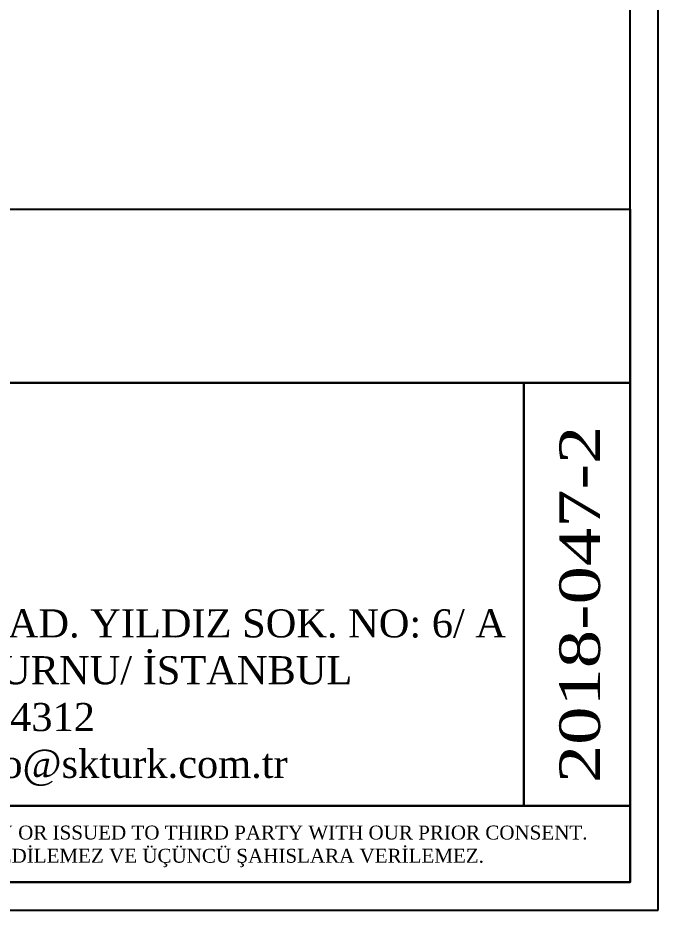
# Model space of a CAD drawing. Header units: millimetres. Extents: x -2535 to 6095, y 13368 to 17802.
# Drawn here: x 5762 to 5992, y 13497.3 to 13817.7 of the extents above; entities that cross this region are included whole.
import ezdxf

# ---------------------------------------------------------------- set-up
doc = ezdxf.new("R2010")
doc.units = ezdxf.units.MM
doc.layers.add('Sktürk ANTET', color=7, linetype='Continuous')
doc.styles.add('CGOMEGA', font='times.ttf', dxfattribs={"height": 15})

msp = doc.modelspace()

# ---------------------------------------------------------------- linework, layer by layer
for points in [[(137.038, 13497.297), (5992.038, 13497.297), (5992.038, 17672.297), (137.038, 17672.297)], [(147.038, 13507.297), (5982.038, 13507.297), (5982.038, 17662.297), (147.038, 17662.297)]]:
    msp.add_lwpolyline(points, close=True)
at = {"layer": 'Sktürk ANTET'}
for points in [[(5183.483, 13748.978), (5982.038, 13748.978), (5982.038, 13686.697), (5183.483, 13686.697)], [(5528.575, 13686.697), (5943.765, 13686.697), (5943.765, 13534.712), (5528.575, 13534.712)], [(5943.765, 13686.697), (5982.038, 13686.697), (5982.038, 13534.712), (5943.765, 13534.712)], [(5183.483, 13534.712), (5982.038, 13534.712), (5982.038, 13507.297), (5183.483, 13507.297)]]:
    msp.add_lwpolyline(points, close=True, dxfattribs=at)

# ---------------------------------------------------------------- texts
at = {"layer": 'Sktürk ANTET', "style": 'CGOMEGA', "width": 1.25}
msp.add_text('2018-047-2', height=14.5691, rotation=90, dxfattribs=at).set_placement((5971.142, 13542.91))
at = {"layer": 'Sktürk ANTET', "attachment_point": 5, "style": 'CGOMEGA'}
for s, insert, char_height, width in [('MALTEPE MAH. DAVUTPAŞA CAD. YILDIZ SOK. NO: 6/ A\\PDAVUTPAŞA/ ZEYTİNBURNU/ İSTANBUL\\Pp: 0212 909 4312\\Pw: skturk.com.tr | e: info@skturk.com.tr', (5736.17, 13573.388), 10.08628, 474.40461), ("THIS DRAWING REMAINS THE PROPERTY OF {\\fTimes New Roman|b0|i0|c162|p18;SKTÜRK ENDÜSTRİYEL MUTFAK SAN. VE TİC. LTD. ŞTİ. }AND MAY ONLY BE COPIED COMPLETELY OR PARTY OR ISSUED TO THIRD PARTY WITH OUR PRIOR CONSENT.\\PBU RESİM {\\fTimes New Roman|b0|i0|c162|p18;SKTÜRK ENDÜSTRİYEL MUTFAK SAN. VE TİC. LTD. ŞTİ.'NİN }MALI OLUP YAZILI İZİN OLMADIKÇA KISMEN VEYA TAMAMEN KOPYA EDİLEMEZ VE ÜÇÜNCÜ ŞAHISLARA VERİLEMEZ.", (5587.477, 13520.184), 5, 796.08124)]:
    msp.add_mtext(s, dxfattribs=dict(at, insert=insert, char_height=char_height, width=width))

doc.saveas('drawing.dxf')
